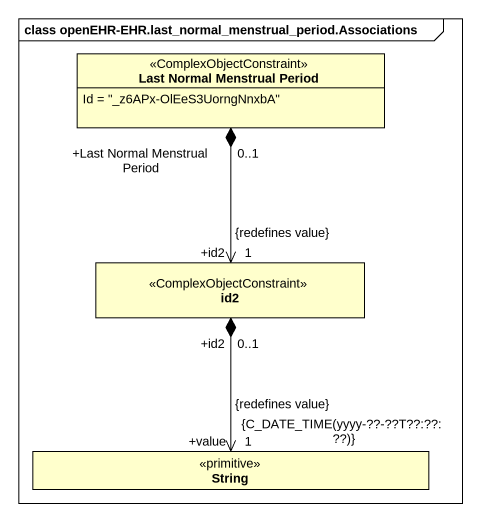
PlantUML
@startuml
mainframe class openEHR-EHR.last_normal_menstrual_period.Associations
hide circle
hide empty members
class "Last Normal Menstrual Period" as Last_Normal_Menstrual_Period <<ComplexObjectConstraint>> {
  Id = "_z6APx-OlEeS3UorngNnxbA"
}
class id2 <<ComplexObjectConstraint>>
class String <<primitive>>
Last_Normal_Menstrual_Period "+Last Normal Menstrual Period\n0..1" *--> "+id2\n1\n{redefines value}" id2
id2 "+id2\n0..1" *--> "+value\n1\n{C_DATE_TIME(yyyy-??-??T??:??:??)}\n{redefines value}" String
@enduml
